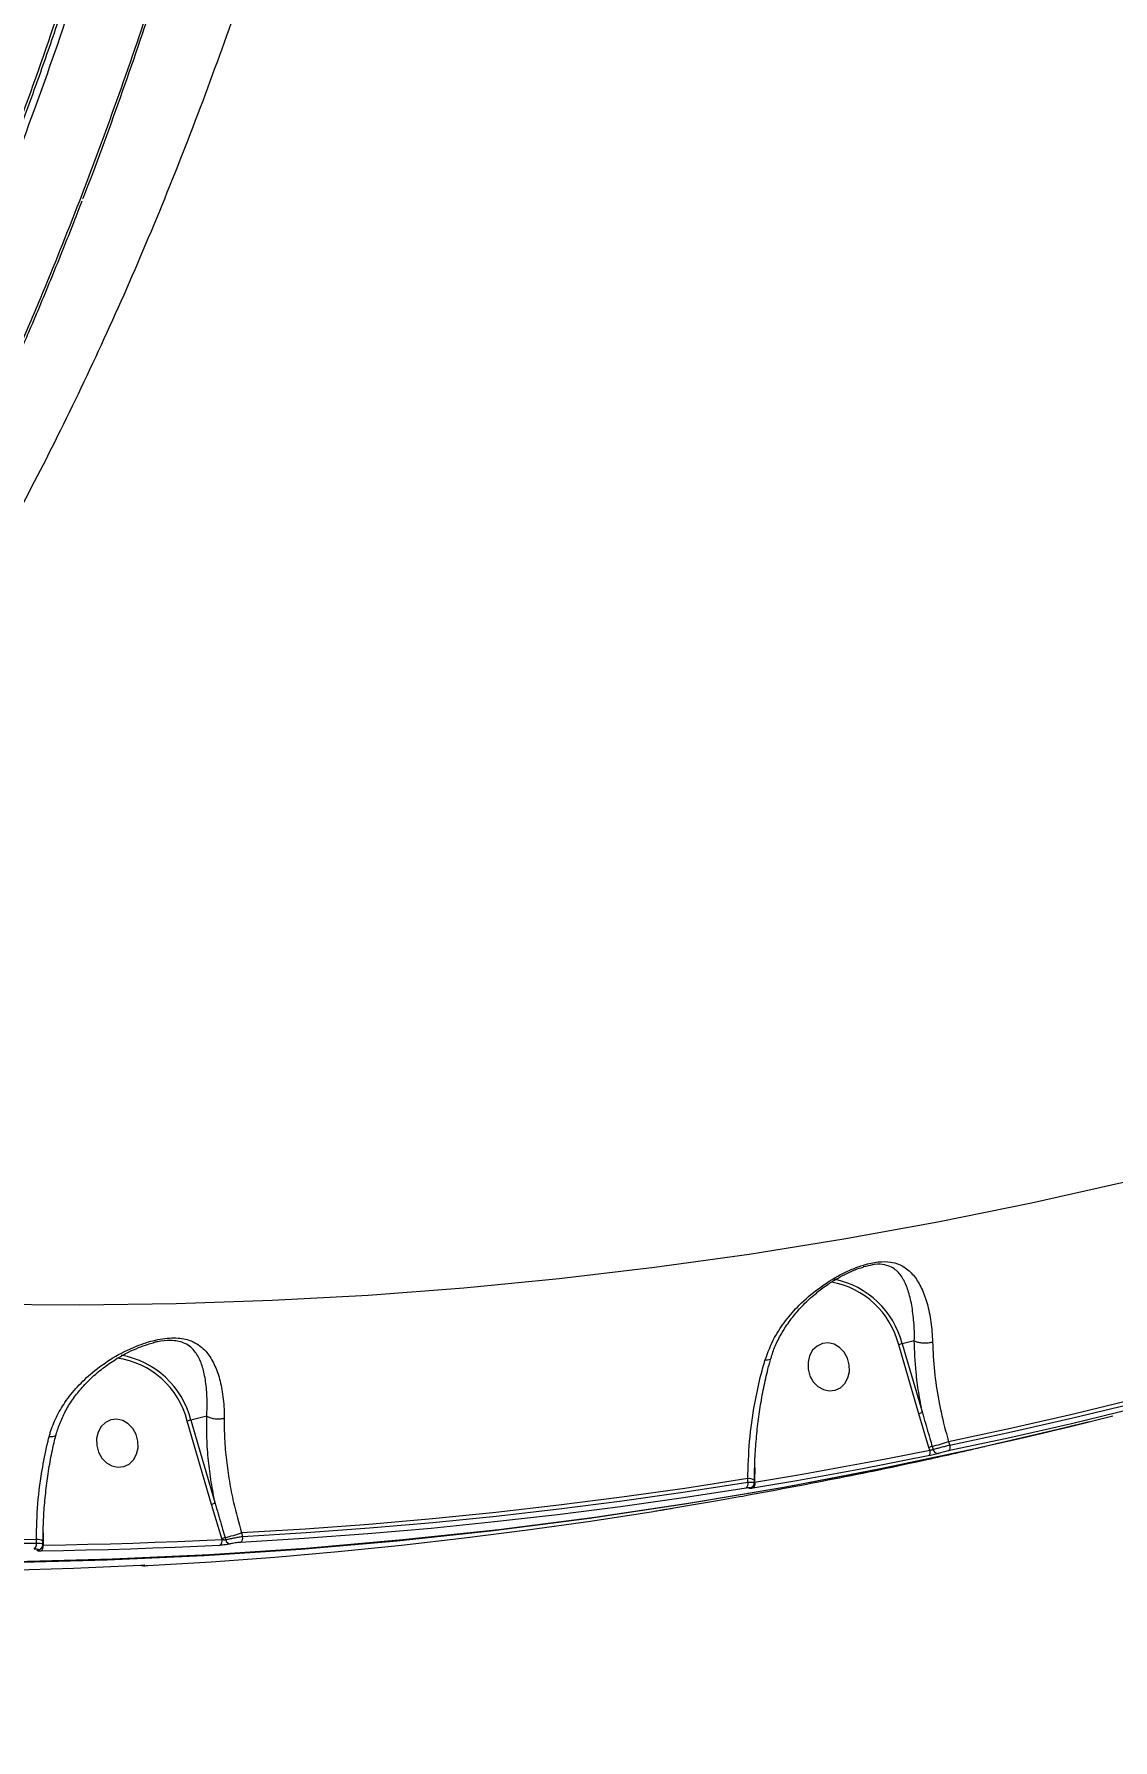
# Model space of a CAD drawing. Header units: millimetres. Extents: x -8422 to 28150, y -6982 to 5510.
# Drawn here: x 20795 to 20995.6, y 600.8 to 917.9 of the extents above; entities that cross this region are included whole.
import ezdxf

# ---------------------------------------------------------------- set-up
doc = ezdxf.new("R2010")
doc.units = ezdxf.units.MM
for name, color, linetype in [('DIKOM_ОБЪЕКТ', 7, 'Continuous'), ('DIKOM_РАЗМЕР_ЗОНА', 7, 'Continuous'), ('DIKOM_РАЗМЕР_ОБЪЕКТА', 7, 'Continuous')]:
    doc.layers.add(name, color=color, linetype=linetype)
doc.styles.add('style1', font='arial.ttf', dxfattribs={"width": 0.8})
doc.dimstyles.new('1-50', dxfattribs={"dimtxt": 300, "dimasz": 200, "dimexe": 100, "dimexo": 0, "dimgap": 100, "dimtad": 1, "dimdec": 0, "dimtxsty": 'style1', "dimcen": 0, "dimclrd": 7, "dimclre": 7, "dimadec": 1, "dimazin": 2, "dimtfac": 1, "dimtdec": 0, "dimtmove": 1, "dimatfit": 3, "dimfxl": 0, "dimlwd": 25, "dimlwe": 18, "dimarcsym": 0})

# ---------------------------------------------------------------- blocks, each defined once
blk = doc.blocks.new('*D15')
at = {"layer": 'Defpoints', "color": 0, "transparency": 16777216}
for p in [(19380.28, 3651.45), (27070.13, 3651.45), (15204.41, -3115.19)]:
    blk.add_point(p, dxfattribs=at)
at = {"layer": 'DIKOM_РАЗМЕР_ОБЪЕКТА', "color": 7, "lineweight": 18, "transparency": 16777216}
for p, q in [((19380.28, 3651.45), (27170.13, 3651.45)), ((15204.41, -3115.19), (27170.13, -3115.19))]:
    blk.add_line(p, q, dxfattribs=at)
at = {"layer": 'DIKOM_РАЗМЕР_ОБЪЕКТА', "color": 7, "lineweight": 25, "transparency": 16777216}
blk.add_line((27070.13, -2915.19), (27070.13, 3451.45), dxfattribs=at)
at = {"layer": 'DIKOM_РАЗМЕР_ОБЪЕКТА', "color": 7, "transparency": 16777216}
for points in [[(27036.8, 3451.45), (27103.47, 3451.45), (27070.13, 3651.45)], [(27036.8, -2915.19), (27103.47, -2915.19), (27070.13, -3115.19)]]:
    blk.add_solid(points, dxfattribs=at)
at = {"layer": 'DIKOM_РАЗМЕР_ОБЪЕКТА', "color": 0, "transparency": 16777216, "insert": (26816.96, -135.25), "char_height": 300, "attachment_point": 5, "rotation": 90, "style": 'style1'}
blk.add_mtext('6750', dxfattribs=at)
blk = doc.blocks.new('*D16')
at = {"layer": 'Defpoints', "color": 0, "transparency": 16777216}
for p in [(12490, 1387.95), (23986.61, 1004.03), (12490, -5796.5)]:
    blk.add_point(p, dxfattribs=at)
at = {"layer": 'DIKOM_РАЗМЕР_ОБЪЕКТА', "color": 7, "lineweight": 18, "transparency": 16777216}
for p, q in [((12490, 1387.95), (12490, -5896.5)), ((23986.61, 1004.03), (23986.61, -5896.5))]:
    blk.add_line(p, q, dxfattribs=at)
at = {"layer": 'DIKOM_РАЗМЕР_ОБЪЕКТА', "color": 7, "lineweight": 25, "transparency": 16777216}
blk.add_line((23786.61, -5796.5), (12690, -5796.5), dxfattribs=at)
at = {"layer": 'DIKOM_РАЗМЕР_ОБЪЕКТА', "color": 7, "transparency": 16777216}
for points in [[(12690, -5763.17), (12690, -5829.83), (12490, -5796.5)], [(23786.61, -5763.17), (23786.61, -5829.83), (23986.61, -5796.5)]]:
    blk.add_solid(points, dxfattribs=at)
at = {"layer": 'DIKOM_РАЗМЕР_ОБЪЕКТА', "color": 0, "transparency": 16777216, "insert": (18238.3, -5543.33), "char_height": 300, "attachment_point": 5, "style": 'style1'}
blk.add_mtext('11500', dxfattribs=at)
blk = doc.blocks.new('*D14')
at = {"layer": 'Defpoints', "color": 0, "transparency": 16777216}
for p in [(20684.73, 5148.63), (28049.7, 5148.63), (14575.76, -5055.5)]:
    blk.add_point(p, dxfattribs=at)
at = {"layer": 'DIKOM_РАЗМЕР_ЗОНА', "color": 7, "lineweight": 18, "transparency": 16777216}
for p, q in [((20684.73, 5148.63), (28149.7, 5148.63)), ((14575.76, -5055.5), (28149.7, -5055.5))]:
    blk.add_line(p, q, dxfattribs=at)
at = {"layer": 'DIKOM_РАЗМЕР_ЗОНА', "color": 7, "lineweight": 25, "transparency": 16777216}
blk.add_line((28049.7, -4855.5), (28049.7, 4948.63), dxfattribs=at)
at = {"layer": 'DIKOM_РАЗМЕР_ЗОНА', "color": 7, "transparency": 16777216}
for points in [[(28016.36, 4948.63), (28083.03, 4948.63), (28049.7, 5148.63)], [(28016.36, -4855.5), (28083.03, -4855.5), (28049.7, -5055.5)]]:
    blk.add_solid(points, dxfattribs=at)
at = {"layer": 'DIKOM_РАЗМЕР_ЗОНА', "color": 0, "transparency": 16777216, "insert": (27796.52, -63.59), "char_height": 300, "attachment_point": 5, "rotation": 90, "style": 'style1'}
blk.add_mtext('10200', dxfattribs=at)
blk = doc.blocks.new('*D13')
at = {"layer": 'Defpoints', "color": 0, "transparency": 16777216}
for p in [(10490, 1785.06), (25983.09, 460.53), (10490, -6882.5)]:
    blk.add_point(p, dxfattribs=at)
at = {"layer": 'DIKOM_РАЗМЕР_ЗОНА', "color": 7, "lineweight": 18, "transparency": 16777216}
for p, q in [((10490, 1785.06), (10490, -6982.5)), ((25983.09, 460.53), (25983.09, -6982.5))]:
    blk.add_line(p, q, dxfattribs=at)
at = {"layer": 'DIKOM_РАЗМЕР_ЗОНА', "color": 7, "lineweight": 25, "transparency": 16777216}
blk.add_line((25783.09, -6882.5), (10690, -6882.5), dxfattribs=at)
at = {"layer": 'DIKOM_РАЗМЕР_ЗОНА', "color": 7, "transparency": 16777216}
for points in [[(10690, -6849.17), (10690, -6915.83), (10490, -6882.5)], [(25783.09, -6849.17), (25783.09, -6915.83), (25983.09, -6882.5)]]:
    blk.add_solid(points, dxfattribs=at)
at = {"layer": 'DIKOM_РАЗМЕР_ЗОНА', "color": 0, "transparency": 16777216, "insert": (18236.55, -6629.33), "char_height": 300, "attachment_point": 5, "style": 'style1'}
blk.add_mtext('15500', dxfattribs=at)

msp = doc.modelspace()

# ---------------------------------------------------------------- linework, layer by layer
at = {"layer": 'DIKOM_ОБЪЕКТ', "color": 7, "linetype": 'Continuous', "lineweight": 15}
for p, q in [((20949.68, 688.85), (20949.22, 688.75)), ((20959.55, 661.47), (20955.8, 674.3)), ((20958.7, 675.04), (20956.46, 674.49)), ((20956.46, 674.49), (20960.21, 661.66)), ((20828.05, 644.62), (20823.53, 660.11)), ((20827.13, 661.03), (20824.19, 660.3)), ((20824.19, 660.3), (20828.71, 644.81)), ((20961.41, 655.22), (20959.55, 661.47)), ((20961.56, 654.73), (20961.41, 655.22)), ((20962.03, 655.4), (20962.19, 654.84)), ((20965.09, 656.28), (20965.28, 655.65)), ((20929.03, 651.48), (20929.02, 648.88)), ((20927.74, 648.74), (20927.74, 649.41)), ((20928.97, 649.1), (20928.97, 649.11)), ((20928.97, 648.67), (20928.97, 649.1)), ((20929.02, 648.88), (20928.97, 648.88)), ((20929.02, 648.88), (20929.02, 648.75)), ((20829.95, 638.26), (20828.05, 644.62)), ((20795.46, 637.44), (20795.46, 638.09)), ((20796.69, 637.78), (20796.69, 637.79)), ((20796.69, 637.2), (20796.69, 637.78)), ((20796.74, 637.56), (20796.69, 637.57)), ((20796.74, 639.31), (20796.74, 637.56)), ((20796.74, 637.56), (20796.74, 637.06)), ((20829.99, 638.12), (20829.95, 638.26)), ((20830.56, 638.43), (20830.68, 638.04)), ((20833.63, 639.32), (20833.82, 638.67))]:
    msp.add_line(p, q, dxfattribs=at)
at = {"layer": 'DIKOM_ОБЪЕКТ', "color": 7, "linetype": 'Continuous', "lineweight": 15, "flags": 128}
for points in [[(20677.81, 690.35), (20695.77, 688.01), (20713.74, 686.04), (20731.71, 684.43), (20749.68, 683.2), (20767.65, 682.33), (20785.6, 681.84), (20803.53, 681.71), (20821.43, 681.95), (20839.31, 682.56), (20857.15, 683.54), (20874.94, 684.89), (20892.69, 686.61), (20910.38, 688.69), (20928.02, 691.14), (20945.59, 693.96), (20963.09, 697.14), (20980.52, 700.69), (20997.86, 704.6)], [(21055.98, 680.19), (21044.76, 676.67), (21033.5, 673.3), (21022.19, 670.08), (21010.85, 667.02), (20999.47, 664.11), (20988.04, 661.35), (20976.58, 658.74), (20965.09, 656.28)], [(20965.28, 655.65), (20976.75, 658.1), (20988.18, 660.7), (20999.58, 663.45), (21010.94, 666.36), (21022.26, 669.42), (21033.54, 672.63), (21044.78, 675.99), (21055.98, 679.5)], [(21055.78, 678.42), (21044.57, 674.91), (21033.33, 671.54), (21022.04, 668.33), (21010.71, 665.27), (20999.34, 662.36), (20987.93, 659.61), (20976.48, 657), (20965, 654.55)], [(20938.97, 669.77), (20939.3, 668.53), (20939.92, 667.43), (20940.77, 666.55), (20941.79, 665.96), (20942.88, 665.72), (20943.97, 665.84), (20944.97, 666.3), (20945.78, 667.09), (20946.36, 668.12), (20946.64, 669.32), (20946.61, 670.59), (20946.28, 671.82), (20945.66, 672.92), (20944.81, 673.8), (20943.79, 674.39), (20942.7, 674.63), (20941.61, 674.52), (20940.62, 674.05), (20939.8, 673.27), (20939.22, 672.23), (20938.94, 671.04), (20938.97, 669.77)], [(20991.2, 659.98), (20986.45, 658.81), (20968.97, 654.73), (20951.41, 651.01), (20933.77, 647.65), (20916.06, 644.65), (20898.29, 642.01), (20880.45, 639.73), (20862.56, 637.81), (20844.62, 636.26), (20826.64, 635.06), (20808.61, 634.23), (20790.55, 633.76), (20772.47, 633.66), (20754.36, 633.92), (20736.24, 634.54), (20718.1, 635.52), (20699.96, 636.87), (20681.81, 638.58), (20663.68, 640.66), (20645.55, 643.09), (20627.44, 645.88), (20609.35, 649.04), (20591.28, 652.55)], [(20592.3, 652.8), (20610.36, 649.29), (20628.45, 646.14), (20646.57, 643.34), (20664.69, 640.91), (20682.83, 638.84), (20700.97, 637.13), (20719.12, 635.78), (20737.25, 634.79), (20755.38, 634.17), (20773.49, 633.91), (20791.57, 634.02), (20809.63, 634.48), (20827.65, 635.31), (20845.64, 636.51), (20863.58, 638.07), (20881.47, 639.98), (20899.3, 642.26), (20917.08, 644.91), (20934.79, 647.91), (20952.43, 651.27), (20969.99, 654.99), (20987.47, 659.06), (20995.63, 661.09)], [(20806.69, 655.58), (20807.03, 654.35), (20807.65, 653.24), (20808.5, 652.36), (20809.51, 651.78), (20810.61, 651.53), (20811.7, 651.65), (20812.69, 652.12), (20813.51, 652.9), (20814.08, 653.93), (20814.37, 655.13), (20814.34, 656.4), (20814, 657.64), (20813.38, 658.74), (20812.53, 659.62), (20811.52, 660.2), (20810.42, 660.45), (20809.33, 660.33), (20808.34, 659.86), (20807.52, 659.08), (20806.95, 658.05), (20806.66, 656.85), (20806.69, 655.58)], [(20961.28, 653.64), (20957.22, 652.82), (20953.16, 652.02), (20949.09, 651.24), (20945.03, 650.49), (20940.95, 649.75), (20936.88, 649.03), (20932.8, 648.32), (20928.71, 647.64)], [(20929.02, 648.75), (20933.1, 649.43), (20937.18, 650.13), (20941.25, 650.85), (20945.32, 651.59), (20949.38, 652.35), (20953.44, 653.12), (20957.5, 653.92), (20961.56, 654.73)], [(20961.56, 654.73), (20961.59, 654.55), (20961.6, 654.36), (20961.59, 654.18), (20961.56, 654.02), (20961.51, 653.88), (20961.45, 653.77), (20961.37, 653.68), (20961.28, 653.64)], [(20965.28, 655.65), (20965.31, 655.46), (20965.32, 655.28), (20965.31, 655.1), (20965.28, 654.94), (20965.24, 654.8), (20965.17, 654.68), (20965.09, 654.6), (20965, 654.55)], [(20927.43, 647.64), (20915.77, 645.83), (20904.08, 644.18), (20892.36, 642.69), (20880.62, 641.35), (20868.85, 640.17), (20857.07, 639.14), (20845.26, 638.27), (20833.44, 637.56)], [(20927.74, 649.41), (20916.06, 647.6), (20904.35, 645.95), (20892.62, 644.45), (20880.87, 643.11), (20869.09, 641.92), (20857.29, 640.9), (20845.47, 640.03), (20833.63, 639.32)], [(20833.82, 638.67), (20845.63, 639.38), (20857.43, 640.25), (20869.21, 641.27), (20880.96, 642.46), (20892.69, 643.79), (20904.4, 645.29), (20916.08, 646.94), (20927.74, 648.74)], [(20913.97, 643.97), (20918.05, 644.65), (20922.13, 645.35), (20926.21, 646.07), (20926.79, 646.18)], [(20795.46, 638.09), (20783.61, 638.04), (20771.76, 638.15), (20759.9, 638.41), (20748.03, 638.83), (20736.16, 639.41), (20724.28, 640.14), (20712.41, 641.03), (20700.53, 642.07)], [(20700.72, 641.4), (20712.58, 640.36), (20724.43, 639.48), (20736.28, 638.75), (20748.13, 638.17), (20759.97, 637.76), (20771.81, 637.5), (20783.64, 637.39), (20795.46, 637.44)], [(20816.15, 633.25), (20827.97, 633.96), (20839.78, 634.83), (20851.56, 635.86), (20863.33, 637.04), (20875.07, 638.38), (20886.79, 639.87), (20898.48, 641.52), (20910.14, 643.33)], [(20796.74, 637.06), (20800.9, 637.12), (20805.06, 637.21), (20809.22, 637.31), (20813.38, 637.44), (20817.53, 637.58), (20821.69, 637.74), (20825.84, 637.92), (20829.99, 638.12)], [(20796, 636.21), (20795.85, 636.16), (20795.68, 636.13)], [(20829.6, 637.01), (20825.45, 636.81), (20821.29, 636.63), (20817.14, 636.47), (20812.98, 636.32), (20808.82, 636.2), (20804.65, 636.1), (20800.49, 636.01), (20796.32, 635.94)], [(20781.58, 632.27), (20785.74, 632.34), (20789.91, 632.42), (20794.07, 632.53), (20798.23, 632.65), (20802.39, 632.79), (20806.55, 632.95), (20810.7, 633.14), (20814.86, 633.34)], [(20815.19, 633.33), (20815.34, 633.29), (20815.5, 633.29)]]:
    msp.add_lwpolyline(points, dxfattribs=at)
at = {"layer": 'DIKOM_ОБЪЕКТ', "color": 7, "linetype": 'Continuous', "lineweight": 15}
for centre, radius, start, end in [((20940.5, 670.42), 15.78, 14.231, 79.8469), ((20940.58, 670.4), 16.39, 14.428, 78.4507), ((20808.45, 656.34), 16.23, 14.1261, 80.1831), ((20960.32, 659.73), 15.25, 104.6658, 107.2482), ((20808.32, 656.29), 15.68, 14.114, 82.2558), ((20828.06, 645.51), 15.29, 104.6658, 107.2428), ((20964.1, 646.79), 15.37, 104.6754, 107.2386), ((20966.37, 639.19), 16.78, 104.9903, 107.1696), ((20940.21, 736.84), 84.31, 284.9948, 287.1631), ((20963.1, 655.02), 0.926, 191.2142, 272.5966), ((20926.82, 648.4), 0.981, 308.8809, 20.2243), ((20927.9, 647.41), 2, 57.8238, 94.7418), ((20928.11, 648.4), 0.974, 308.5191, 20.5109), ((20832.58, 630.02), 15.29, 104.6658, 107.2428), ((20794.38, 637.2), 1.1, 306.9025, 12.2581), ((20795.62, 636.09), 2.01, 57.9661, 94.6756), ((20828.96, 637.86), 1.06, 307.0863, 14.5009), ((20834.91, 622.19), 16.81, 104.9901, 107.1646), ((20808.76, 719.83), 84.26, 284.9947, 287.1641), ((20831.61, 638.23), 0.953, 191.5201, 264.3948), ((20832.79, 638.4), 1.06, 307.4776, 14.5352), ((20795.67, 636.82), 1.09, 306.5979, 12.5087)]:
    msp.add_arc(centre, radius, start, end, dxfattribs=at)
for points, knots in [([(20832.54, 1312.89), (20833.32, 1309.28), (20835.43, 1299.54), (20838.34, 1283.06), (20841.1, 1263.34), (20843.22, 1242.79), (20844.68, 1221.48), (20845.46, 1199.45), (20845.54, 1177.19), (20844.93, 1154.77), (20843.66, 1132.29), (20841.73, 1109.38), (20839.09, 1086.1), (20835.74, 1062.52), (20831.77, 1039.16), (20827.19, 1016.1), (20822.05, 993.4), (20816.26, 970.7), (20809.82, 948.07), (20802.74, 925.6), (20795.16, 903.79), (20787.13, 882.68), (20778.69, 862.33), (20769.71, 842.39), (20760.19, 822.97), (20750.16, 804.15), (20739.83, 786.33), (20729.25, 769.55), (20718.47, 753.84), (20707.3, 738.92), (20695.78, 724.9), (20683.94, 711.84), (20672.53, 700.53), (20661.63, 690.81), (20651.27, 682.51), (20640.82, 675.07), (20630.31, 668.52), (20619.86, 662.93), (20609.51, 658.32), (20600.34, 654.99), (20594.63, 653.44), (20592.3, 652.8)], [0, 0, 0, 0, 0.015652, 0.042168, 0.068704, 0.09522, 0.122506, 0.149815, 0.177101, 0.203617, 0.230153, 0.256669, 0.283955, 0.311263, 0.338549, 0.365065, 0.391601, 0.418117, 0.445403, 0.472712, 0.499998, 0.526513, 0.55305, 0.579566, 0.606852, 0.63416, 0.661446, 0.687962, 0.714498, 0.741014, 0.7683, 0.795608, 0.822894, 0.845972, 0.869077, 0.892183, 0.915507, 0.938831, 0.961564, 0.984349, 1, 1, 1, 1]), ([(20872.56, 1232.87), (20873.06, 1227.39), (20874.07, 1216.43), (20874.99, 1199.47), (20875.49, 1182.2), (20875.51, 1164.37), (20875.04, 1146.03), (20874.05, 1127.2), (20872.56, 1108.17), (20870.52, 1088.46), (20867.86, 1068.09), (20864.55, 1047.12), (20860.63, 1025.96), (20856.1, 1004.69), (20850.94, 983.37), (20845.28, 962.51), (20839.15, 942.17), (20832.59, 922.38), (20825.49, 902.81), (20817.85, 883.54), (20809.69, 864.64), (20801.18, 846.55), (20792.37, 829.3), (20783.3, 812.92), (20773.82, 797.13), (20763.94, 782.01), (20753.69, 767.63), (20743.97, 755.18), (20734.87, 744.49), (20726.44, 735.31), (20717.89, 726.73), (20709.25, 718.87), (20703.16, 713.64), (20699.95, 711.24), (20699.65, 711.01)], [0, 0, 0, 0, 0.02995, 0.059935, 0.08992, 0.11987, 0.151048, 0.182266, 0.213484, 0.244662, 0.278561, 0.312486, 0.346385, 0.381274, 0.416192, 0.451081, 0.484868, 0.518681, 0.552468, 0.587241, 0.622042, 0.656815, 0.690522, 0.724255, 0.757961, 0.792651, 0.827368, 0.862057, 0.888981, 0.915906, 0.943045, 0.970184, 0.997197, 1, 1, 1, 1]), ([(20585.59, 652.12), (20588.68, 652.79), (20595.69, 654.32), (20606.76, 658.23), (20618.73, 663.52), (20630.84, 670.14), (20643.05, 678.06), (20655.33, 687.32), (20667.4, 697.69), (20679.24, 709.12), (20690.8, 721.52), (20702.28, 735.1), (20713.62, 749.86), (20724.8, 765.78), (20735.56, 782.5), (20745.87, 799.94), (20755.73, 818.03), (20765.28, 837.05), (20774.48, 856.97), (20783.3, 877.75), (20791.53, 898.93), (20799.16, 920.43), (20806.19, 942.15), (20812.74, 964.47), (20818.76, 987.31), (20824.22, 1010.61), (20828.79, 1032.88), (20832.57, 1054.02), (20835.66, 1073.98), (20838.27, 1093.98), (20840.39, 1113.98), (20842, 1133.74), (20843.1, 1153.19), (20843.66, 1170.3), (20843.73, 1180.91), (20843.76, 1185.23)], [0, 0, 0, 0, 0.02474, 0.056166, 0.087615, 0.11904, 0.151378, 0.183743, 0.216081, 0.247506, 0.278956, 0.310381, 0.342719, 0.375084, 0.407422, 0.438847, 0.470296, 0.501722, 0.53406, 0.566424, 0.598762, 0.630188, 0.661637, 0.693062, 0.7254, 0.757765, 0.790103, 0.817454, 0.844837, 0.87222, 0.899863, 0.927505, 0.954447, 0.981451, 1, 1, 1, 1]), ([(20585.89, 652.03), (20586.76, 652.2), (20589.59, 652.77), (20594.42, 654.06), (20600.36, 655.89), (20606.31, 658.04), (20612.26, 660.47), (20618.19, 663.21), (20624.12, 666.23), (20630.03, 669.56), (20635.94, 673.17), (20641.85, 677.09), (20647.76, 681.29), (20653.66, 685.8), (20659.57, 690.61), (20665.47, 695.72), (20671.36, 701.12), (20677.22, 706.78), (20683.01, 712.69), (20688.73, 718.83), (20694.39, 725.22), (20699.99, 731.84), (20705.53, 738.72), (20711.01, 745.83), (20716.43, 753.2), (20721.8, 760.81), (20727.12, 768.67), (20732.38, 776.79), (20737.58, 785.15), (20742.7, 793.72), (20747.72, 802.46), (20752.62, 811.36), (20757.42, 820.42), (20762.1, 829.64), (20766.68, 839.03), (20771.15, 848.58), (20775.52, 858.3), (20779.79, 868.2), (20783.95, 878.27), (20788.01, 888.52), (20791.97, 898.94), (20795.81, 909.49), (20799.52, 920.13), (20803.08, 930.84), (20806.49, 941.61), (20809.76, 952.44), (20812.89, 963.33), (20815.88, 974.3), (20818.73, 985.34), (20821.44, 996.45), (20824.01, 1007.65), (20826.45, 1018.92), (20828.74, 1030.28), (20830.89, 1041.69), (20832.89, 1053.1), (20834.72, 1064.47), (20836.39, 1075.79), (20837.9, 1087.08), (20839.25, 1098.32), (20840.44, 1109.52), (20841.46, 1120.7), (20842.33, 1131.84), (20843.04, 1142.96), (20843.59, 1154.06), (20843.98, 1165.14), (20844.2, 1175.44), (20844.23, 1182.01), (20844.24, 1184.93)], [0, 0, 0, 0, 0.006939, 0.022596, 0.038303, 0.053957, 0.069536, 0.085059, 0.100544, 0.116007, 0.131465, 0.146935, 0.162428, 0.177963, 0.193556, 0.209224, 0.224964, 0.24068, 0.256302, 0.271859, 0.287368, 0.302846, 0.318311, 0.333781, 0.349267, 0.364787, 0.380359, 0.395999, 0.411721, 0.427445, 0.443087, 0.458657, 0.474173, 0.489653, 0.505114, 0.520575, 0.536049, 0.551551, 0.567099, 0.582712, 0.598405, 0.61413, 0.629793, 0.64538, 0.660907, 0.676393, 0.691855, 0.707311, 0.722777, 0.738266, 0.753796, 0.769385, 0.785051, 0.800777, 0.816471, 0.832079, 0.847622, 0.863118, 0.878586, 0.894042, 0.909505, 0.924986, 0.940503, 0.956073, 0.971714, 0.987434, 1, 1, 1, 1]), ([(20792.29, 859.49), (20793.61, 862.57), (20797.46, 871.59), (20803.58, 886.88), (20810.51, 905.55), (20817.09, 924.64), (20821.12, 937.67), (20823.14, 944.19)], [0, 0, 0, 0, 0.114455, 0.334765, 0.555076, 0.777538, 1, 1, 1, 1]), ([(20823.58, 944.28), (20821.59, 937.83), (20817.61, 924.95), (20811.04, 906), (20806.53, 893.43), (20804.06, 887.31), (20804.06, 887.29)], [0, 0, 0, 0, 0.331949, 0.663899, 0.999089, 1, 1, 1, 1]), ([(20792.81, 859.63), (20793.27, 860.68), (20795.17, 865.03), (20798.4, 872.85), (20801.66, 880.9), (20803.47, 885.64), (20803.96, 886.93)], [0, 0, 0, 0, 0.118435, 0.489758, 0.861447, 1, 1, 1, 1]), ([(20930.94, 671.42), (20931.47, 672.85), (20932.44, 675.44), (20934.72, 678.82), (20937.42, 681.9), (20940.83, 684.83), (20944.23, 686.99), (20947.12, 688.37), (20949.53, 689.25), (20952.07, 689.79), (20954.21, 689.75), (20955.82, 689.31), (20957.34, 688.49), (20958.79, 687.05), (20960.12, 684.83), (20961.14, 682.01), (20961.88, 678.7), (20962.03, 676.08), (20962.1, 674.82)], [0, 0, 0, 0, 0.078552, 0.142408, 0.207608, 0.285692, 0.366536, 0.405099, 0.444842, 0.497437, 0.549684, 0.591785, 0.634933, 0.70636, 0.779721, 0.853322, 0.929139, 1, 1, 1, 1]), ([(20932.06, 671.73), (20932.16, 672.13), (20932.49, 673.31), (20933.35, 675.22), (20934.63, 677.47), (20936.22, 679.67), (20938.09, 681.78), (20940.1, 683.64), (20942.13, 685.2), (20943.99, 686.41), (20945.73, 687.38), (20947.31, 688.09), (20948.49, 688.54), (20949.09, 688.7), (20949.23, 688.74)], [0, 0, 0, 0, 0.051012, 0.151217, 0.256064, 0.365159, 0.477735, 0.592598, 0.688469, 0.777209, 0.849445, 0.918101, 0.98073, 1, 1, 1, 1]), ([(20958.7, 675.04), (20958.7, 675.04), (20958.79, 676.25), (20958.63, 678.62), (20958.27, 681.75), (20957.61, 684.39), (20956.71, 686.54), (20955.66, 687.92), (20954.48, 688.76), (20953.2, 689.2), (20951.62, 689.33), (20950.24, 688.99), (20949.68, 688.85)], [0, 0, 0, 0, 0.00006, 0.134436, 0.275101, 0.419766, 0.554708, 0.692611, 0.769079, 0.84723, 0.938269, 1, 1, 1, 1]), ([(20797.84, 657.2), (20797.91, 657.46), (20798.25, 658.69), (20799.13, 660.87), (20800.8, 663.75), (20803.05, 666.56), (20806.03, 669.38), (20809.68, 671.98), (20813.69, 674), (20817.04, 675.08), (20819.39, 675.5), (20821.05, 675.6), (20822.56, 675.49), (20824.01, 675.14), (20825.35, 674.51), (20826.81, 673.37), (20828.14, 671.61), (20829.26, 669.07), (20830.03, 665.99), (20830.36, 663.09), (20830.38, 661.2), (20830.38, 660.64)], [0, 0, 0, 0, 0.013455, 0.065764, 0.119235, 0.182631, 0.247356, 0.325033, 0.40535, 0.467846, 0.498559, 0.530298, 0.560972, 0.592625, 0.634046, 0.676492, 0.747173, 0.819756, 0.892842, 0.968065, 1, 1, 1, 1]), ([(20799.14, 657.44), (20799.15, 657.49), (20799.31, 658.33), (20799.91, 659.92), (20800.95, 662.19), (20802.32, 664.37), (20803.97, 666.42), (20805.9, 668.38), (20808.08, 670.18), (20810.34, 671.71), (20812.48, 672.89), (20814.38, 673.75), (20815.94, 674.33), (20816.86, 674.56), (20817.21, 674.65)], [0, 0, 0, 0, 0.00679, 0.100609, 0.198056, 0.297903, 0.399456, 0.503573, 0.614342, 0.723668, 0.812518, 0.889941, 0.957305, 1, 1, 1, 1]), ([(20827.14, 661.03), (20827.14, 661.03), (20827.17, 661.56), (20827.24, 663.29), (20827.16, 666), (20826.75, 668.87), (20826.03, 671.29), (20825.1, 672.95), (20823.98, 674.05), (20822.93, 674.66), (20821.71, 675), (20820.17, 675.15), (20818.63, 674.96), (20817.53, 674.76), (20817.27, 674.67), (20817.21, 674.65)], [0, 0, 0, 0, 0.000077, 0.061395, 0.202839, 0.348172, 0.483298, 0.62136, 0.697453, 0.775226, 0.829052, 0.884952, 0.972417, 0.993935, 1, 1, 1, 1]), ([(20958.7, 675.04), (20958.89, 674.95), (20959.26, 674.78), (20960.04, 674.64), (20960.89, 674.61), (20961.55, 674.69), (20961.94, 674.77), (20962.06, 674.81), (20962.1, 674.82)], [0, 0, 0, 0, 0.220482, 0.440966, 0.661444, 0.881927, 0.963533, 1, 1, 1, 1]), ([(20958.7, 675.04), (20958.7, 675.04), (20958.7, 675.04), (20958.7, 675.04), (20958.7, 675.04)], [0, 0, 0, 0, 0.701453, 1, 1, 1, 1]), ([(20960.21, 661.66), (20959.97, 662.92), (20959.48, 665.46), (20958.9, 669.98), (20958.77, 673.12), (20958.7, 675.04)], [0, 0, 0, 0, 0.277466, 0.557299, 1, 1, 1, 1]), ([(20962.1, 674.82), (20962.18, 673.01), (20962.34, 669.45), (20963.19, 663.87), (20964.17, 659.48), (20964.9, 656.96), (20965.09, 656.28)], [0, 0, 0, 0, 0.302892, 0.59446, 0.892029, 1, 1, 1, 1]), ([(20927.74, 649.41), (20927.81, 651.71), (20927.97, 656.38), (20928.86, 662.71), (20929.91, 667.74), (20930.64, 670.36), (20930.94, 671.42)], [0, 0, 0, 0, 0.307258, 0.623318, 0.846353, 1, 1, 1, 1]), ([(20929, 649.11), (20929.01, 649.99), (20929.01, 652.08), (20929.2, 655.43), (20929.54, 659.09), (20930.03, 662.73), (20930.68, 666.29), (20931.35, 669.31), (20931.85, 671.08), (20932.04, 671.74)], [0, 0, 0, 0, 0.1152, 0.273346, 0.432044, 0.590724, 0.748859, 0.906068, 1, 1, 1, 1]), ([(20931.99, 671.75), (20931.99, 671.72), (20931.99, 671.6), (20931.71, 671.48), (20931.33, 671.42), (20931.05, 671.42), (20930.98, 671.42), (20930.94, 671.42)], [0, 0, 0, 0, 0.118687, 0.498983, 0.879292, 0.935983, 1, 1, 1, 1]), ([(20828.71, 644.81), (20828.46, 646.14), (20827.94, 648.8), (20827.43, 652.86), (20827.11, 656.98), (20827.13, 659.68), (20827.13, 661.03)], [0, 0, 0, 0, 0.238043, 0.478163, 0.737712, 1, 1, 1, 1]), ([(20827.13, 661.03), (20827.13, 661.03), (20827.13, 661.03), (20827.14, 661.03), (20827.14, 661.03)], [0, 0, 0, 0, 0.620175, 1, 1, 1, 1]), ([(20827.14, 661.03), (20827.32, 660.93), (20827.69, 660.73), (20828.48, 660.55), (20829.33, 660.49), (20829.92, 660.55), (20830.26, 660.61), (20830.34, 660.63), (20830.38, 660.64)], [0, 0, 0, 0, 0.231611, 0.463249, 0.694855, 0.9265, 0.961022, 1, 1, 1, 1]), ([(20830.38, 660.64), (20830.39, 659.38), (20830.41, 656.83), (20830.75, 652.9), (20831.31, 648.94), (20832.19, 644.41), (20833.1, 641.2), (20833.63, 639.32)], [0, 0, 0, 0, 0.187285, 0.376551, 0.557006, 0.739197, 1, 1, 1, 1]), ([(20960.21, 661.66), (20960.3, 661.34), (20960.75, 659.74), (20961.37, 657.65), (20961.88, 655.89), (20962.03, 655.4)], [0, 0, 0, 0, 0.15331, 0.766576, 1, 1, 1, 1]), ([(20795.46, 638.09), (20795.51, 640.31), (20795.63, 644.82), (20796.47, 650.98), (20797.31, 655.08), (20797.77, 656.93), (20797.84, 657.2)], [0, 0, 0, 0, 0.3435, 0.696939, 0.954531, 1, 1, 1, 1]), ([(20796.73, 637.79), (20796.73, 638.67), (20796.73, 640.74), (20796.92, 644.04), (20797.27, 647.65), (20797.77, 651.22), (20798.36, 654.5), (20798.86, 656.54), (20799.08, 657.45)], [0, 0, 0, 0, 0.133273, 0.313153, 0.493799, 0.674596, 0.854871, 1, 1, 1, 1]), ([(20799.02, 657.46), (20799.02, 657.44), (20799.03, 657.33), (20798.75, 657.23), (20798.34, 657.18), (20798, 657.19), (20797.88, 657.2), (20797.84, 657.2)], [0, 0, 0, 0, 0.110123, 0.461091, 0.812069, 0.941962, 1, 1, 1, 1]), ([(20973.86, 655.85), (20975.35, 656.19), (20979.67, 657.15), (20983.97, 658.22), (20986.77, 658.93)], [0, 0, 0, 0, 0.346426, 1, 1, 1, 1]), ([(20926.79, 646.18), (20932.43, 647.22), (20943.88, 649.34), (20958.89, 652.44), (20968.23, 654.57), (20971.82, 655.39)], [0, 0, 0, 0, 0.374201, 0.759858, 1, 1, 1, 1]), ([(20963.14, 654.09), (20963.12, 654.09), (20963, 654.05), (20962.71, 653.97), (20962.23, 653.85), (20961.73, 653.73), (20961.43, 653.67), (20961.28, 653.64)], [0, 0, 0, 0, 0.038561, 0.278082, 0.518329, 0.75924, 1, 1, 1, 1]), ([(20961.56, 654.73), (20961.61, 654.74), (20961.71, 654.74), (20961.89, 654.76), (20962.05, 654.79), (20962.14, 654.82), (20962.19, 654.83), (20962.19, 654.84)], [0, 0, 0, 0, 0.244161, 0.485901, 0.724577, 0.961776, 1, 1, 1, 1]), ([(20962.19, 654.84), (20962.22, 654.84), (20962.43, 654.9), (20962.91, 655.04), (20963.7, 655.25), (20964.54, 655.46), (20965.03, 655.59), (20965.28, 655.65)], [0, 0, 0, 0, 0.038795, 0.27837, 0.518625, 0.759449, 1, 1, 1, 1]), ([(20965, 654.55), (20964.85, 654.52), (20964.55, 654.46), (20964.05, 654.34), (20963.57, 654.21), (20963.28, 654.13), (20963.16, 654.1), (20963.14, 654.09)], [0, 0, 0, 0, 0.2407, 0.481435, 0.721645, 0.96119, 1, 1, 1, 1]), ([(20928.07, 647.64), (20928.12, 647.66), (20928.21, 647.7), (20928.13, 647.72), (20927.91, 647.71), (20927.64, 647.67), (20927.47, 647.64), (20927.43, 647.64)], [0, 0, 0, 0, 0.234082, 0.467978, 0.703977, 0.944867, 1, 1, 1, 1]), ([(20927.74, 648.74), (20927.79, 648.74), (20928.08, 648.76), (20928.52, 648.77), (20928.91, 648.74), (20928.94, 648.7), (20928.96, 648.67)], [0, 0, 0, 0, 0.073886, 0.397307, 0.715423, 1, 1, 1, 1]), ([(20928.71, 647.64), (20928.68, 647.64), (20928.51, 647.61), (20928.24, 647.57), (20928.02, 647.56), (20927.94, 647.58), (20928.03, 647.62), (20928.07, 647.64)], [0, 0, 0, 0, 0.05577, 0.296822, 0.532668, 0.766246, 1, 1, 1, 1]), ([(20928.23, 647.68), (20928.25, 647.69), (20928.33, 647.72), (20928.46, 647.78), (20928.67, 647.94), (20928.85, 648.17), (20928.96, 648.42), (20928.96, 648.6), (20928.95, 648.67)], [0, 0, 0, 0, 0.068114, 0.262965, 0.438916, 0.632792, 0.861853, 1, 1, 1, 1]), ([(20928.24, 647.68), (20928.24, 647.68), (20928.24, 647.68), (20928.27, 647.7), (20928.29, 647.7)], [0, 0, 0, 0, 0.332292, 1, 1, 1, 1]), ([(20928.97, 648.71), (20928.98, 648.72), (20928.99, 648.73), (20929.01, 648.74), (20929.02, 648.75)], [0, 0, 0, 0, 0.367107, 1, 1, 1, 1]), ([(20828.71, 644.81), (20828.8, 644.49), (20829.25, 642.89), (20829.88, 640.77), (20830.41, 638.96), (20830.56, 638.43)], [0, 0, 0, 0, 0.150422, 0.752122, 1, 1, 1, 1]), ([(20910.14, 643.33), (20910.3, 643.35), (20910.61, 643.4), (20911.14, 643.49), (20911.63, 643.57), (20911.92, 643.62), (20912.04, 643.64), (20912.06, 643.64)], [0, 0, 0, 0, 0.245791, 0.491801, 0.734285, 0.971544, 1, 1, 1, 1]), ([(20912.06, 643.64), (20912.07, 643.65), (20912.19, 643.67), (20912.48, 643.72), (20912.97, 643.8), (20913.5, 643.89), (20913.81, 643.94), (20913.97, 643.97)], [0, 0, 0, 0, 0.027884, 0.265022, 0.507712, 0.753984, 1, 1, 1, 1]), ([(20795.46, 637.44), (20795.5, 637.44), (20795.78, 637.43), (20796.22, 637.39), (20796.62, 637.31), (20796.66, 637.24), (20796.68, 637.2)], [0, 0, 0, 0, 0.057102, 0.381056, 0.704401, 1, 1, 1, 1]), ([(20829.99, 638.12), (20830.05, 638.11), (20830.16, 638.07), (20830.36, 638.03), (20830.52, 638.02), (20830.62, 638.03), (20830.67, 638.04), (20830.67, 638.04), (20830.68, 638.04)], [0, 0, 0, 0, 0.263086, 0.515914, 0.752041, 0.941011, 0.974118, 1, 1, 1, 1]), ([(20830.68, 638.04), (20830.7, 638.05), (20830.9, 638.1), (20831.38, 638.21), (20832.18, 638.38), (20833.05, 638.55), (20833.56, 638.63), (20833.82, 638.67)], [0, 0, 0, 0, 0.028617, 0.267063, 0.510138, 0.755643, 1, 1, 1, 1]), ([(20833.44, 637.56), (20833.28, 637.55), (20832.96, 637.52), (20832.43, 637.46), (20831.94, 637.38), (20831.65, 637.32), (20831.53, 637.29), (20831.52, 637.28)], [0, 0, 0, 0, 0.245774, 0.491811, 0.734312, 0.97154, 1, 1, 1, 1]), ([(20795.68, 636.13), (20795.73, 636.16), (20795.82, 636.21), (20795.74, 636.27), (20795.51, 636.31), (20795.24, 636.33), (20795.07, 636.32), (20795.04, 636.32)], [0, 0, 0, 0, 0.239386, 0.47867, 0.717911, 0.957697, 1, 1, 1, 1]), ([(20796.32, 635.94), (20796.3, 635.94), (20796.13, 635.94), (20795.86, 635.95), (20795.63, 635.99), (20795.55, 636.05), (20795.64, 636.11), (20795.68, 636.13)], [0, 0, 0, 0, 0.042643, 0.28247, 0.521635, 0.76077, 1, 1, 1, 1]), ([(20796, 636.21), (20796.03, 636.22), (20796.13, 636.26), (20796.33, 636.39), (20796.54, 636.64), (20796.68, 636.93), (20796.67, 637.13), (20796.67, 637.2)], [0, 0, 0, 0, 0.090662, 0.332698, 0.572021, 0.833724, 1, 1, 1, 1]), ([(20831.52, 637.28), (20831.51, 637.28), (20831.39, 637.25), (20831.1, 637.19), (20830.61, 637.11), (20830.08, 637.04), (20829.76, 637.02), (20829.6, 637.01)], [0, 0, 0, 0, 0.02788, 0.265013, 0.507752, 0.753985, 1, 1, 1, 1]), ([(20814.86, 633.34), (20814.89, 633.34), (20815.07, 633.35), (20815.34, 633.36), (20815.56, 633.35), (20815.64, 633.33), (20815.55, 633.3), (20815.5, 633.29)], [0, 0, 0, 0, 0.055763, 0.296781, 0.532649, 0.766235, 1, 1, 1, 1]), ([(20814.89, 633.34), (20814.97, 633.34), (20815.15, 633.35), (20815.29, 633.35), (20815.36, 633.35), (20815.36, 633.35), (20815.36, 633.35)], [0, 0, 0, 0, 0.295552, 0.705967, 0.934525, 1, 1, 1, 1]), ([(20814.91, 633.34), (20814.95, 633.32), (20815.04, 633.28), (20815.17, 633.25), (20815.3, 633.23), (20815.52, 633.22), (20815.79, 633.23), (20816.11, 633.25), (20816.17, 633.25)], [0, 0, 0, 0, 0.081457, 0.176608, 0.26997, 0.425409, 0.880249, 1, 1, 1, 1]), ([(20815.5, 633.29), (20815.46, 633.28), (20815.37, 633.25), (20815.44, 633.23), (20815.67, 633.23), (20815.94, 633.24), (20816.11, 633.25), (20816.15, 633.25)], [0, 0, 0, 0, 0.234063, 0.467953, 0.703957, 0.944839, 1, 1, 1, 1])]:
    msp.add_open_spline(points, degree=3, knots=knots, dxfattribs=at)

# ---------------------------------------------------------------- dimensions: what is measured, and where the dimension line sits
at = {"layer": 'DIKOM_РАЗМЕР_ЗОНА'}
dim = msp.add_linear_dim(base=(28049.7, 5148.63), p1=(14575.76, -5055.5), p2=(20684.73, 5148.63), angle=270, text='10200', dimstyle='1-50', override={"dimscale": 1, "dimtix": 0, "dimtofl": 1, "dimtmove": 1, "dimatfit": 3}, dxfattribs=at)
dim.commit()
dim.dimension.update_dxf_attribs({"geometry": '*D14', "text_midpoint": (28049.7, -63.59), "dimtype": 160})
dim = msp.add_linear_dim(base=(10490, -6882.5), p1=(25983.09, 460.53), p2=(10490, 1785.06), angle=180, text='15500', dimstyle='1-50', dxfattribs=at)
dim.commit()
dim.dimension.update_dxf_attribs({"geometry": '*D13', "text_midpoint": (18236.55, -6882.5), "dimtype": 160})
at = {"layer": 'DIKOM_РАЗМЕР_ОБЪЕКТА'}
dim = msp.add_linear_dim(base=(27070.13, 3651.45), p1=(15204.41, -3115.19), p2=(19380.28, 3651.45), angle=270, text='6750', dimstyle='1-50', override={"dimscale": 1, "dimtix": 0, "dimtofl": 1, "dimtmove": 1, "dimatfit": 3}, dxfattribs=at)
dim.commit()
dim.dimension.update_dxf_attribs({"geometry": '*D15', "text_midpoint": (27070.13, -135.25), "dimtype": 160})
dim = msp.add_linear_dim(base=(12490, -5796.5), p1=(23986.61, 1004.03), p2=(12490, 1387.95), angle=180, text='11500', dimstyle='1-50', dxfattribs=at)
dim.commit()
dim.dimension.update_dxf_attribs({"geometry": '*D16', "text_midpoint": (18238.3, -5796.5), "dimtype": 160})

doc.saveas('drawing.dxf')
